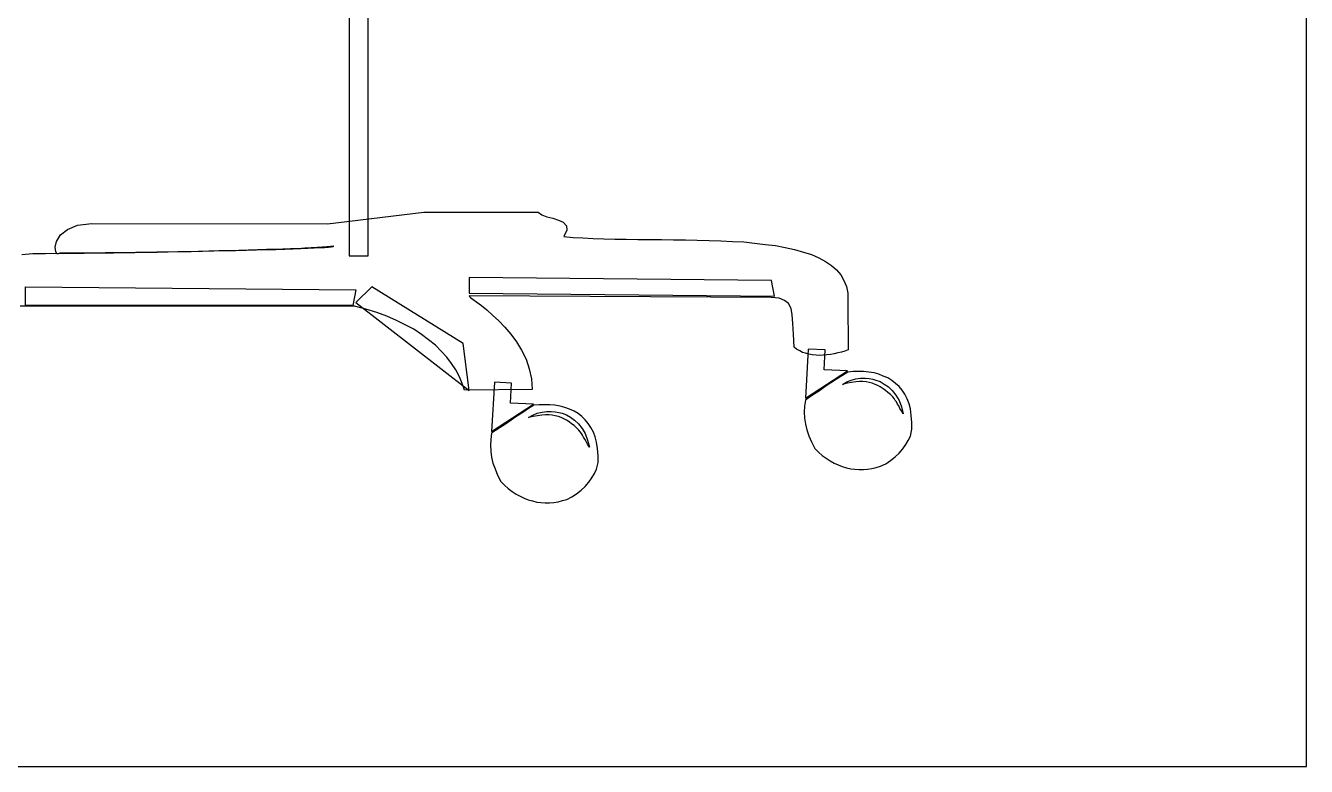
# Model space of a CAD drawing. Extents: x -3257 to 6743, y 13293 to 23293.
# Drawn here: x 6013 to 6743, y 13293 to 13715 of the extents above; entities that cross this region are included whole.
import ezdxf

# ---------------------------------------------------------------- set-up
doc = ezdxf.new("R2010")
doc.units = 0
doc.header["$LTSCALE"] = 1270
doc.header["$MEASUREMENT"] = 0
doc.layers.get('0').update_dxf_attribs({"linetype": 'CONTINUOUS'})

msp = doc.modelspace()

# ---------------------------------------------------------------- linework, layer by layer
at = {"linetype": 'Continuous'}
for p, q in [((6197, 13768.29), (6197, 13583.86)), ((6207.86, 13583.86), (6207.86, 13768.29)), ((6184.72, 13602.09), (6239.6, 13608.76)), ((6239.6, 13608.76), (6304.81, 13608.76)), ((6304.81, 13608.76), (6306.91, 13607.18)), ((6306.91, 13607.18), (6309.89, 13606.12)), ((6036.42, 13598.94), (6042.21, 13601.39)), ((6042.21, 13601.39), (6050.27, 13602.27)), ((6050.27, 13602.27), (6184.72, 13602.09)), ((6309.89, 13606.12), (6313.23, 13605.25)), ((6313.23, 13605.25), (6316.38, 13604.2)), ((6316.38, 13604.2), (6319.19, 13602.97)), ((6319.19, 13602.97), (6320.94, 13601.04)), ((6320.94, 13601.04), (6321.11, 13598.41)), ((6029.41, 13588.77), (6030.28, 13592.1)), ((6030.28, 13592.1), (6032.56, 13595.78)), ((6032.56, 13595.78), (6036.42, 13598.94)), ((6321.11, 13598.41), (6319.54, 13594.9)), ((6319.54, 13594.9), (6324.8, 13594.38)), ((6324.8, 13594.38), (6330.41, 13594.03)), ((6330.41, 13594.03), (6336.19, 13593.68)), ((6336.19, 13593.68), (6342.33, 13593.5)), ((6342.33, 13593.5), (6348.64, 13593.33)), ((6348.64, 13593.33), (6354.95, 13593.33)), ((6354.95, 13593.33), (6361.61, 13593.15)), ((6361.61, 13593.15), (6368.27, 13593.15)), ((6368.27, 13593.15), (6375.11, 13593.15)), ((6375.11, 13593.15), (6381.94, 13592.98)), ((6381.94, 13592.98), (6388.78, 13592.98)), ((6388.78, 13592.98), (6395.44, 13592.8)), ((6395.44, 13592.8), (6402.28, 13592.63)), ((6402.28, 13592.63), (6408.95, 13592.45)), ((6408.95, 13592.45), (6415.6, 13592.1)), ((6415.6, 13592.1), (6422.09, 13591.75)), ((6010.48, 13584.56), (6016.78, 13585.09)), ((6016.78, 13585.09), (6023.97, 13585.27)), ((6023.97, 13585.27), (6031.86, 13585.44)), ((6029.76, 13586.14), (6029.41, 13588.77)), ((6030.64, 13584.73), (6029.76, 13586.14)), ((6032.04, 13585.44), (6030.64, 13584.73)), ((6031.86, 13585.44), (6036.25, 13585.44)), ((6036.95, 13585.44), (6032.04, 13585.44)), ((6036.25, 13585.44), (6040.98, 13585.44)), ((6042.03, 13585.44), (6036.95, 13585.44)), ((6040.98, 13585.44), (6046.06, 13585.44)), ((6047.29, 13585.44), (6042.03, 13585.44)), ((6046.06, 13585.44), (6051.32, 13585.61)), ((6052.72, 13585.44), (6047.29, 13585.44)), ((6051.32, 13585.61), (6056.93, 13585.61)), ((6058.16, 13585.61), (6052.72, 13585.44)), ((6056.93, 13585.61), (6062.72, 13585.61)), ((6063.95, 13585.61), (6058.16, 13585.61)), ((6062.72, 13585.61), (6068.68, 13585.79)), ((6069.73, 13585.61), (6063.95, 13585.61)), ((6068.68, 13585.79), (6074.81, 13585.79)), ((6075.52, 13585.79), (6069.73, 13585.61)), ((6074.81, 13585.79), (6081.12, 13585.96)), ((6081.48, 13585.79), (6075.52, 13585.79)), ((6081.12, 13585.96), (6087.61, 13585.96)), ((6087.44, 13585.96), (6081.48, 13585.79)), ((6093.4, 13585.96), (6087.44, 13585.96)), ((6087.61, 13585.96), (6093.92, 13586.14)), ((6099.36, 13586.14), (6093.4, 13585.96)), ((6093.92, 13586.14), (6100.58, 13586.31)), ((6105.31, 13586.14), (6099.36, 13586.14)), ((6100.58, 13586.31), (6107.07, 13586.31)), ((6111.1, 13586.31), (6105.31, 13586.14)), ((6107.07, 13586.31), (6113.38, 13586.49)), ((6117.06, 13586.49), (6111.1, 13586.31)), ((6113.38, 13586.49), (6119.87, 13586.67)), ((6122.84, 13586.67), (6117.06, 13586.49)), ((6119.87, 13586.67), (6126.18, 13586.84)), ((6128.46, 13586.67), (6122.84, 13586.67)), ((6126.18, 13586.84), (6132.32, 13586.84)), ((6134.07, 13586.84), (6128.46, 13586.67)), ((6132.32, 13586.84), (6138.45, 13587.02)), ((6139.5, 13587.02), (6134.07, 13586.84)), ((6138.45, 13587.02), (6144.24, 13587.19)), ((6144.76, 13587.19), (6139.5, 13587.02)), ((6144.24, 13587.19), (6149.85, 13587.37)), ((6149.85, 13587.37), (6144.76, 13587.19)), ((6149.85, 13587.37), (6155.28, 13587.54)), ((6154.58, 13587.54), (6149.85, 13587.37)), ((6159.31, 13587.72), (6154.58, 13587.54)), ((6155.28, 13587.54), (6160.36, 13587.72)), ((6163.69, 13587.89), (6159.31, 13587.72)), ((6160.36, 13587.72), (6165.09, 13587.89)), ((6167.9, 13587.89), (6163.69, 13587.89)), ((6165.09, 13587.89), (6169.48, 13588.07)), ((6171.75, 13588.25), (6167.9, 13587.89)), ((6169.48, 13588.07), (6173.5, 13588.25)), ((6175.43, 13588.42), (6171.75, 13588.25)), ((6173.5, 13588.25), (6177.19, 13588.42)), ((6178.76, 13588.59), (6175.43, 13588.42)), ((6177.19, 13588.42), (6180.34, 13588.59)), ((6181.74, 13588.77), (6178.76, 13588.59)), ((6180.34, 13588.59), (6182.97, 13588.59)), ((6184.37, 13588.94), (6181.74, 13588.77)), ((6182.97, 13588.59), (6185.25, 13588.77)), ((6186.48, 13589.12), (6184.37, 13588.94)), ((6185.25, 13588.77), (6186.83, 13588.94)), ((6188.41, 13589.3), (6186.48, 13589.12)), ((6186.83, 13588.94), (6187.88, 13589.12)), ((6187.88, 13589.12), (6188.41, 13589.3)), ((6422.09, 13591.75), (6428.23, 13591.05)), ((6428.23, 13591.05), (6434.36, 13590.35)), ((6434.36, 13590.35), (6440.15, 13589.65)), ((6440.15, 13589.65), (6445.76, 13588.59)), ((6445.76, 13588.59), (6451.02, 13587.37)), ((6451.02, 13587.37), (6456.1, 13585.96)), ((6456.1, 13585.96), (6460.66, 13584.56)), ((6460.66, 13584.56), (6464.86, 13582.64)), ((6197, 13583.86), (6207.86, 13583.86)), ((6464.86, 13582.64), (6468.72, 13580.71)), ((6468.72, 13580.71), (6472.05, 13578.43)), ((6472.05, 13578.43), (6475.03, 13575.8)), ((6437.87, 13569.84), (6265.54, 13571.59)), ((6265.54, 13571.59), (6265.54, 13562.65)), ((6475.03, 13575.8), (6477.49, 13572.99)), ((6477.49, 13572.99), (6479.24, 13569.84)), ((6012.58, 13555.46), (6012.58, 13566.16)), ((6012.58, 13566.16), (6200.85, 13564.4)), ((6200.85, 13564.4), (6199.1, 13555.46)), ((6209.97, 13566.16), (6200.85, 13557.21)), ((6262.03, 13533.9), (6209.97, 13566.16)), ((6265.54, 13562.65), (6439.62, 13560.9)), ((6439.62, 13560.9), (6437.87, 13569.84)), ((6479.24, 13569.84), (6480.64, 13566.33)), ((6480.64, 13566.33), (6481.35, 13562.65)), ((6481.35, 13562.65), (6481.35, 13558.44)), ((6199.1, 13555.46), (6012.58, 13555.46)), ((6200.85, 13557.21), (6265.54, 13507.08)), ((6265.72, 13561.07), (6265.54, 13560.9)), ((6265.54, 13560.9), (6266.24, 13560.19)), ((6437.69, 13560.02), (6265.72, 13561.07)), ((6266.24, 13560.19), (6267.82, 13558.97)), ((6267.82, 13558.97), (6269.92, 13557.39)), ((6269.92, 13557.39), (6272.56, 13555.46)), ((6272.56, 13555.46), (6275.54, 13553.01)), ((6442.25, 13559.67), (6437.69, 13560.02)), ((6445.41, 13558.44), (6442.25, 13559.67)), ((6447.68, 13556.69), (6445.41, 13558.44)), ((6449.09, 13553.88), (6447.68, 13556.69)), ((6481.35, 13558.44), (6481.7, 13530.22)), ((6189.99, 13555.11), (6009.42, 13555.11)), ((6200.15, 13555.11), (6189.99, 13555.11)), ((6206.63, 13553.53), (6200.15, 13555.11)), ((6212.77, 13551.61), (6206.63, 13553.53)), ((6218.56, 13549.5), (6212.77, 13551.61)), ((6223.99, 13547.04), (6218.56, 13549.5)), ((6275.54, 13553.01), (6278.86, 13550.03)), ((6278.86, 13550.03), (6282.37, 13546.87)), ((6449.79, 13550.2), (6449.09, 13553.88)), ((6450.14, 13545.29), (6449.79, 13550.2)), ((6229.08, 13544.6), (6223.99, 13547.04)), ((6233.98, 13541.96), (6229.08, 13544.6)), ((6238.37, 13538.98), (6233.98, 13541.96)), ((6282.37, 13546.87), (6285.88, 13543.19)), ((6285.88, 13543.19), (6289.21, 13539.16)), ((6450.49, 13539.16), (6450.14, 13545.29)), ((6242.4, 13536), (6238.37, 13538.98)), ((6246.26, 13532.85), (6242.4, 13536)), ((6265.54, 13507.08), (6262.03, 13533.9)), ((6289.21, 13539.16), (6292.54, 13534.78)), ((6292.54, 13534.78), (6295.34, 13530.05)), ((6450.84, 13531.8), (6450.49, 13539.16)), ((6249.59, 13529.51), (6246.26, 13532.85)), ((6252.74, 13526.01), (6249.59, 13529.51)), ((6295.34, 13530.05), (6297.97, 13524.96)), ((6452.24, 13530.57), (6450.84, 13531.8)), ((6454, 13529.69), (6452.24, 13530.57)), ((6455.58, 13528.82), (6454, 13529.69)), ((6457.33, 13528.29), (6455.58, 13528.82)), ((6458.9, 13530.74), (6457.33, 13502.7)), ((6459.25, 13527.76), (6457.33, 13528.29)), ((6468.55, 13530.22), (6458.9, 13530.74)), ((6461.19, 13527.41), (6459.25, 13527.76)), ((6463.29, 13527.24), (6461.19, 13527.41)), ((6465.22, 13527.06), (6463.29, 13527.24)), ((6467.32, 13527.24), (6465.22, 13527.06)), ((6469.42, 13527.41), (6467.32, 13527.24)), ((6468.02, 13518.82), (6468.55, 13530.22)), ((6471.53, 13527.59), (6469.42, 13527.41)), ((6473.63, 13527.94), (6471.53, 13527.59)), ((6475.74, 13528.47), (6473.63, 13527.94)), ((6477.84, 13528.99), (6475.74, 13528.47)), ((6479.77, 13529.51), (6477.84, 13528.99)), ((6481.7, 13530.22), (6479.77, 13529.51)), ((6255.37, 13522.5), (6252.74, 13526.01)), ((6257.83, 13518.82), (6255.37, 13522.5)), ((6259.93, 13514.96), (6257.83, 13518.82)), ((6297.97, 13524.96), (6299.72, 13519.52)), ((6299.72, 13519.52), (6301.13, 13513.74)), ((6481.17, 13518.3), (6468.02, 13518.82)), ((6261.51, 13511.11), (6259.93, 13514.96)), ((6279.92, 13511.81), (6278.34, 13483.76)), ((6289.56, 13511.29), (6279.92, 13511.81)), ((6301.13, 13513.74), (6301.48, 13507.6)), ((6457.33, 13502.7), (6481.17, 13518.3)), ((6471.7, 13511.46), (6468.38, 13509.18)), ((6475.03, 13513.56), (6471.7, 13511.46)), ((6478.37, 13515.67), (6475.03, 13513.56)), ((6481.35, 13517.59), (6478.37, 13515.67)), ((6478.37, 13510.58), (6480.82, 13511.98)), ((6480.82, 13511.98), (6483.27, 13513.04)), ((6483.45, 13511.63), (6480.99, 13511.29)), ((6484.5, 13517.94), (6481.35, 13517.59)), ((6483.27, 13513.04), (6486.08, 13513.74)), ((6485.91, 13511.98), (6483.45, 13511.63)), ((6487.48, 13517.94), (6484.5, 13517.94)), ((6488.01, 13512.16), (6485.91, 13511.98)), ((6486.08, 13513.74), (6488.71, 13514.09)), ((6490.46, 13517.94), (6487.48, 13517.94)), ((6489.94, 13512.16), (6488.01, 13512.16)), ((6488.71, 13514.09), (6491.34, 13514.09)), ((6491.87, 13511.98), (6489.94, 13512.16)), ((6493.44, 13517.59), (6490.46, 13517.94)), ((6491.34, 13514.09), (6493.62, 13513.91)), ((6493.62, 13511.63), (6491.87, 13511.98)), ((6496.42, 13517.07), (6493.44, 13517.59)), ((6493.62, 13513.91), (6495.72, 13513.56)), ((6495.37, 13511.29), (6493.62, 13511.63)), ((6495.72, 13513.56), (6497.48, 13513.04)), ((6499.05, 13516.37), (6496.42, 13517.07)), ((6497.48, 13513.04), (6499.93, 13512.16)), ((6501.68, 13515.32), (6499.05, 13516.37)), ((6499.93, 13512.16), (6502.21, 13510.76)), ((6504.31, 13514.27), (6501.68, 13515.32)), ((6506.59, 13512.86), (6504.31, 13514.27)), ((6508.69, 13511.11), (6506.59, 13512.86)), ((6262.91, 13507.25), (6261.51, 13511.11)), ((6301.48, 13507.6), (6262.91, 13507.25)), ((6289.03, 13499.89), (6289.56, 13511.29)), ((6462.23, 13504.97), (6459.61, 13503.22)), ((6465.22, 13506.9), (6462.23, 13504.97)), ((6468.38, 13509.18), (6465.22, 13506.9)), ((6480.99, 13511.29), (6478.37, 13510.58)), ((6496.94, 13510.58), (6495.37, 13511.29)), ((6498.52, 13509.88), (6496.94, 13510.58)), ((6499.93, 13509.18), (6498.52, 13509.88)), ((6501.51, 13508.13), (6499.93, 13509.18)), ((6502.91, 13507.08), (6501.51, 13508.13)), ((6502.21, 13510.76), (6504.66, 13509.18)), ((6504.31, 13506.02), (6502.91, 13507.08)), ((6505.71, 13504.79), (6504.31, 13506.02)), ((6504.66, 13509.18), (6506.76, 13507.08)), ((6507.11, 13503.39), (6505.71, 13504.79)), ((6506.76, 13507.08), (6508.87, 13504.45)), ((6510.62, 13509.35), (6508.69, 13511.11)), ((6508.87, 13504.45), (6510.62, 13501.47)), ((6512.38, 13507.25), (6510.62, 13509.35)), ((6513.95, 13504.97), (6512.38, 13507.25)), ((6515.35, 13502.34), (6513.95, 13504.97)), ((6278.34, 13483.76), (6302.18, 13499.36)), ((6302.18, 13499.36), (6289.03, 13499.89)), ((6302.35, 13498.66), (6299.37, 13496.74)), ((6305.51, 13499.01), (6302.35, 13498.66)), ((6308.49, 13499.01), (6305.51, 13499.01)), ((6311.47, 13499.01), (6308.49, 13499.01)), ((6314.45, 13498.66), (6311.47, 13499.01)), ((6317.44, 13498.14), (6314.45, 13498.66)), ((6320.06, 13497.43), (6317.44, 13498.14)), ((6322.69, 13496.38), (6320.06, 13497.43)), ((6456.81, 13498.14), (6456.63, 13494.8)), ((6457.33, 13501.64), (6456.81, 13498.14)), ((6459.61, 13503.22), (6457.33, 13501.64)), ((6507.82, 13502.52), (6507.11, 13503.39)), ((6508.51, 13501.47), (6507.82, 13502.52)), ((6509.22, 13500.59), (6508.51, 13501.47)), ((6509.74, 13499.36), (6509.22, 13500.59)), ((6510.45, 13498.31), (6509.74, 13499.36)), ((6511.15, 13496.91), (6510.45, 13498.31)), ((6510.62, 13501.47), (6512.03, 13497.78)), ((6512.03, 13495.51), (6511.15, 13496.91)), ((6512.03, 13497.78), (6513.07, 13493.76)), ((6516.41, 13499.54), (6515.35, 13502.34)), ((6517.11, 13496.56), (6516.41, 13499.54)), ((6289.38, 13490.24), (6286.23, 13487.97)), ((6292.72, 13492.53), (6289.38, 13490.24)), ((6296.05, 13494.63), (6292.72, 13492.53)), ((6299.37, 13496.74), (6296.05, 13494.63)), ((6299.37, 13491.65), (6301.83, 13493.05)), ((6302.01, 13492.35), (6299.37, 13491.65)), ((6301.83, 13493.05), (6304.29, 13494.1)), ((6304.46, 13492.7), (6302.01, 13492.35)), ((6304.29, 13494.1), (6307.09, 13494.8)), ((6306.91, 13493.05), (6304.46, 13492.7)), ((6309.02, 13493.22), (6306.91, 13493.05)), ((6307.09, 13494.8), (6309.72, 13495.16)), ((6310.94, 13493.22), (6309.02, 13493.22)), ((6309.72, 13495.16), (6312.35, 13495.16)), ((6312.87, 13493.05), (6310.94, 13493.22)), ((6312.35, 13495.16), (6314.63, 13494.98)), ((6314.63, 13492.7), (6312.87, 13493.05)), ((6314.63, 13494.98), (6316.73, 13494.63)), ((6316.38, 13492.35), (6314.63, 13492.7)), ((6317.96, 13491.65), (6316.38, 13492.35)), ((6316.73, 13494.63), (6318.48, 13494.1)), ((6319.54, 13490.95), (6317.96, 13491.65)), ((6318.48, 13494.1), (6320.94, 13493.22)), ((6320.94, 13490.24), (6319.54, 13490.95)), ((6320.94, 13493.22), (6323.22, 13491.82)), ((6322.51, 13489.2), (6320.94, 13490.24)), ((6325.32, 13495.33), (6322.69, 13496.38)), ((6323.22, 13491.82), (6325.67, 13490.24)), ((6327.6, 13493.93), (6325.32, 13495.33)), ((6325.67, 13490.24), (6327.78, 13488.15)), ((6329.7, 13492.18), (6327.6, 13493.93)), ((6331.63, 13490.42), (6329.7, 13492.18)), ((6333.39, 13488.32), (6331.63, 13490.42)), ((6456.63, 13494.8), (6456.81, 13491.3)), ((6456.81, 13491.3), (6457.33, 13487.97)), ((6513.07, 13493.76), (6512.03, 13495.51)), ((6517.64, 13492.88), (6517.11, 13496.56)), ((6517.99, 13488.84), (6517.64, 13492.88)), ((6278.34, 13482.71), (6277.81, 13479.21)), ((6280.61, 13484.29), (6278.34, 13482.71)), ((6283.25, 13486.04), (6280.61, 13484.29)), ((6286.23, 13487.97), (6283.25, 13486.04)), ((6323.92, 13488.15), (6322.51, 13489.2)), ((6325.32, 13487.09), (6323.92, 13488.15)), ((6326.72, 13485.86), (6325.32, 13487.09)), ((6328.13, 13484.46), (6326.72, 13485.86)), ((6327.78, 13488.15), (6329.88, 13485.51)), ((6328.83, 13483.59), (6328.13, 13484.46)), ((6329.53, 13482.53), (6328.83, 13483.59)), ((6330.23, 13481.65), (6329.53, 13482.53)), ((6329.88, 13485.51), (6331.63, 13482.53)), ((6331.63, 13482.53), (6333.03, 13478.85)), ((6334.97, 13486.04), (6333.39, 13488.32)), ((6336.37, 13483.41), (6334.97, 13486.04)), ((6337.42, 13480.61), (6336.37, 13483.41)), ((6457.33, 13487.97), (6458.03, 13484.63)), ((6458.03, 13484.63), (6459.25, 13481.31)), ((6517.11, 13481.13), (6517.99, 13484.99)), ((6517.99, 13484.99), (6517.99, 13488.84)), ((6277.81, 13479.21), (6277.64, 13475.87)), ((6277.64, 13475.87), (6277.81, 13472.37)), ((6330.76, 13480.43), (6330.23, 13481.65)), ((6331.45, 13479.38), (6330.76, 13480.43)), ((6332.16, 13477.98), (6331.45, 13479.38)), ((6333.03, 13476.57), (6332.16, 13477.98)), ((6333.03, 13478.85), (6334.09, 13474.82)), ((6334.09, 13474.82), (6333.03, 13476.57)), ((6338.12, 13477.63), (6337.42, 13480.61)), ((6338.64, 13473.94), (6338.12, 13477.63)), ((6459.25, 13481.31), (6460.66, 13477.8)), ((6460.66, 13477.8), (6462.59, 13474.12)), ((6512.72, 13473.77), (6514.48, 13476.22)), ((6514.48, 13476.22), (6515.88, 13478.67)), ((6515.88, 13478.67), (6517.11, 13481.13)), ((6277.81, 13472.37), (6278.34, 13469.04)), ((6278.34, 13469.04), (6279.04, 13465.7)), ((6339, 13469.91), (6338.64, 13473.94)), ((6339, 13466.06), (6339, 13469.91)), ((6462.59, 13474.12), (6464.69, 13472.02)), ((6464.69, 13472.02), (6466.8, 13470.08)), ((6466.8, 13470.08), (6469.07, 13468.51)), ((6469.07, 13468.51), (6471.36, 13466.93)), ((6505.71, 13467.1), (6508.34, 13469.21)), ((6508.34, 13469.21), (6510.62, 13471.31)), ((6510.62, 13471.31), (6512.72, 13473.77)), ((6279.04, 13465.7), (6280.27, 13462.37)), ((6280.27, 13462.37), (6281.67, 13458.87)), ((6336.89, 13459.74), (6338.12, 13462.2)), ((6338.12, 13462.2), (6339, 13466.06)), ((6471.36, 13466.93), (6473.63, 13465.7)), ((6473.63, 13465.7), (6475.91, 13464.65)), ((6475.91, 13464.65), (6478.19, 13463.78)), ((6478.19, 13463.78), (6480.64, 13463.07)), ((6480.64, 13463.07), (6483.1, 13462.37)), ((6483.1, 13462.37), (6485.37, 13462.2)), ((6485.37, 13462.2), (6487.83, 13462.02)), ((6487.83, 13462.02), (6490.29, 13462.02)), ((6490.29, 13462.02), (6492.74, 13462.2)), ((6492.74, 13462.2), (6495.19, 13462.55)), ((6495.19, 13462.55), (6497.65, 13463.25)), ((6497.65, 13463.25), (6500.1, 13463.95)), ((6500.1, 13463.95), (6503.08, 13465.35)), ((6503.08, 13465.35), (6505.71, 13467.1)), ((6281.67, 13458.87), (6283.59, 13455.18)), ((6283.59, 13455.18), (6285.7, 13453.08)), ((6285.7, 13453.08), (6287.8, 13451.15)), ((6331.63, 13452.38), (6333.74, 13454.84)), ((6333.74, 13454.84), (6335.49, 13457.29)), ((6335.49, 13457.29), (6336.89, 13459.74)), ((6287.8, 13451.15), (6290.09, 13449.57)), ((6290.09, 13449.57), (6292.36, 13448)), ((6292.36, 13448), (6294.64, 13446.77)), ((6294.64, 13446.77), (6296.92, 13445.72)), ((6321.11, 13445.02), (6324.09, 13446.42)), ((6324.09, 13446.42), (6326.72, 13448.17)), ((6326.72, 13448.17), (6329.35, 13450.28)), ((6329.35, 13450.28), (6331.63, 13452.38)), ((6296.92, 13445.72), (6299.2, 13444.84)), ((6299.2, 13444.84), (6301.66, 13444.14)), ((6301.66, 13444.14), (6304.11, 13443.44)), ((6304.11, 13443.44), (6306.39, 13443.27)), ((6306.39, 13443.27), (6308.84, 13443.09)), ((6308.84, 13443.09), (6311.29, 13443.09)), ((6311.29, 13443.09), (6313.75, 13443.27)), ((6313.75, 13443.27), (6316.21, 13443.61)), ((6316.21, 13443.61), (6318.66, 13444.32)), ((6318.66, 13444.32), (6321.11, 13445.02))]:
    msp.add_line(p, q, dxfattribs=at)
msp.add_lwpolyline([(6742.93, 23292.84), (-3257.07, 23292.84), (-3257.07, 13292.84), (6742.93, 13292.84)], close=True, dxfattribs=at)

doc.saveas('drawing.dxf')
